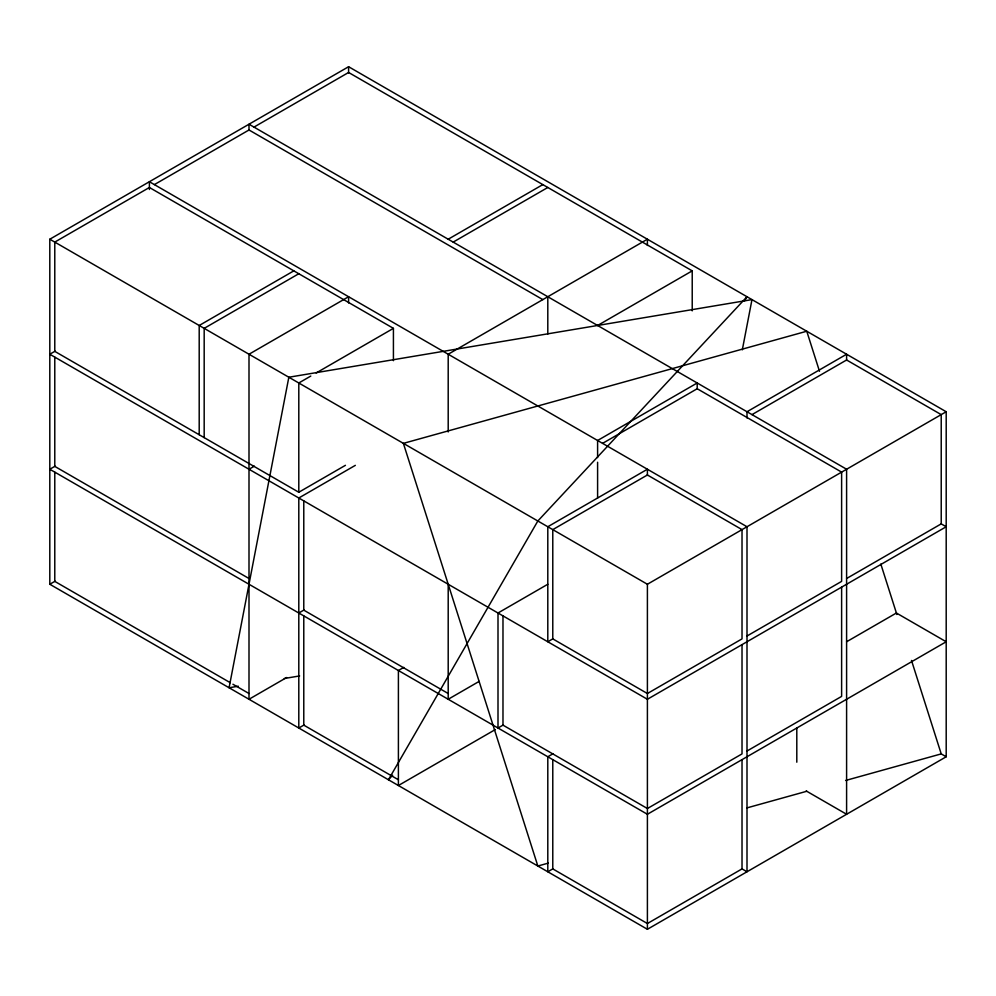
<?xml version="1.0" encoding="UTF-8"?>
<svg xmlns="http://www.w3.org/2000/svg" width="996" height="996" viewBox="0 0 996 996"><rect width="100%" height="100%" fill="white"/><g stroke="black" fill="none" stroke-linecap="round" stroke-linejoin="round"><path stroke-width="1.49" d="M742.319 349.845L751.98 299.609L288.84 377.235L229.08 687.763L238.281 686.219M744.672 300.755L747 296.733L537.84 520.995L388.44 779.768L392.661 775.237M49.8 239.227L348.6 66.72L946.2 411.746L946.2 756.773L647.4 929.28L49.8 584.254L49.8 239.227L647.4 584.254L946.2 411.746M154.38 184.609L249 129.978L542.82 299.609M253.98 127.102L348.6 72.471L692.22 270.862L692.22 310.864M55.178 351.127L49.8 354.24L647.4 699.267L946.2 526.747L940.822 523.647M293.82 270.862L199.2 325.493L199.2 434.742M298.8 273.738L204.18 328.356L204.18 437.618M55.178 466.14L49.8 469.253L647.4 814.267L946.2 641.76L896.4 613.013L846.6 641.76M448.2 239.227L542.82 184.609M453.18 242.103L547.8 187.485M310.789 376.065L298.8 382.987L298.8 492.248L345.438 465.319M316.13 372.99L393.42 328.356L393.42 360.677M49.8 584.254L55.178 581.154M249 469.253L254.378 466.14M355.335 465.356L298.8 498L298.8 728.014L304.178 724.914M597.6 325.493L692.22 270.862M298.8 613.013L304.178 609.901M602.58 443.369L697.2 388.739L841.62 472.116L841.62 581.378L747 636.008M286.686 677.504L249 699.267L249 354.24L348.6 296.733L348.6 302.946M751.98 414.622L846.6 359.992L941.22 414.622L941.22 523.871L846.6 578.502M403.778 667.407L398.4 670.507L398.4 785.52L495.311 729.57M547.8 584.254L498 613.001L498 728.014L503.378 724.901M479.151 681.389L448.2 699.267L448.2 584.254M553.178 638.648L547.8 641.76L547.8 526.747L647.4 469.24L647.4 475.466M553.178 753.661L547.8 756.761L547.8 871.774L553.178 868.661M747 751.021L841.62 696.391L841.62 587.13M548.298 863.121L537.84 866.022L403.38 443.369L806.76 331.232L819.496 371.284M747 807.881L806.76 791.272M845.604 780.478L941.22 753.897L911.502 660.46M284.283 678.513L299.622 675.935M393.42 328.356L149.4 187.485L54.78 242.103L54.78 351.364L298.8 492.248M940.822 753.661L946.2 756.773M806.225 790.961L846.6 814.267L846.6 469.24L249 124.226L249 130.439M249 578.502L54.78 466.377L54.78 357.116M448.2 693.515L303.78 610.137L303.78 500.876M741.622 868.661L747 871.774L747 526.747L149.4 181.733L149.4 189.501M230.25 682.683L54.78 581.378L54.78 472.129M232.927 684.24L249 693.515M398.4 779.768L303.78 725.138L303.78 615.889M880.825 564.072L896.873 614.495M846.6 360.452L846.6 354.24L747 411.746L747 417.959M796.8 728.014L796.8 762.201M742.02 644.636L742.02 753.897L647.4 808.515L502.98 725.138L502.98 615.877M742.02 759.637L742.02 868.898L647.4 923.529L552.78 868.898L552.78 759.637M697.2 389.212L697.2 382.987L597.6 440.493L597.6 457.587M647.4 245.452L647.4 239.227L448.2 354.24L448.2 431.953M647.4 584.254L647.4 929.28M597.6 462.256L597.6 498M547.8 296.733L547.8 334.034M348.6 66.72L348.6 72.932M647.4 474.992L552.78 529.623L552.78 638.884L647.4 693.515L742.02 638.884L742.02 529.623L647.4 474.992"/></g></svg>
